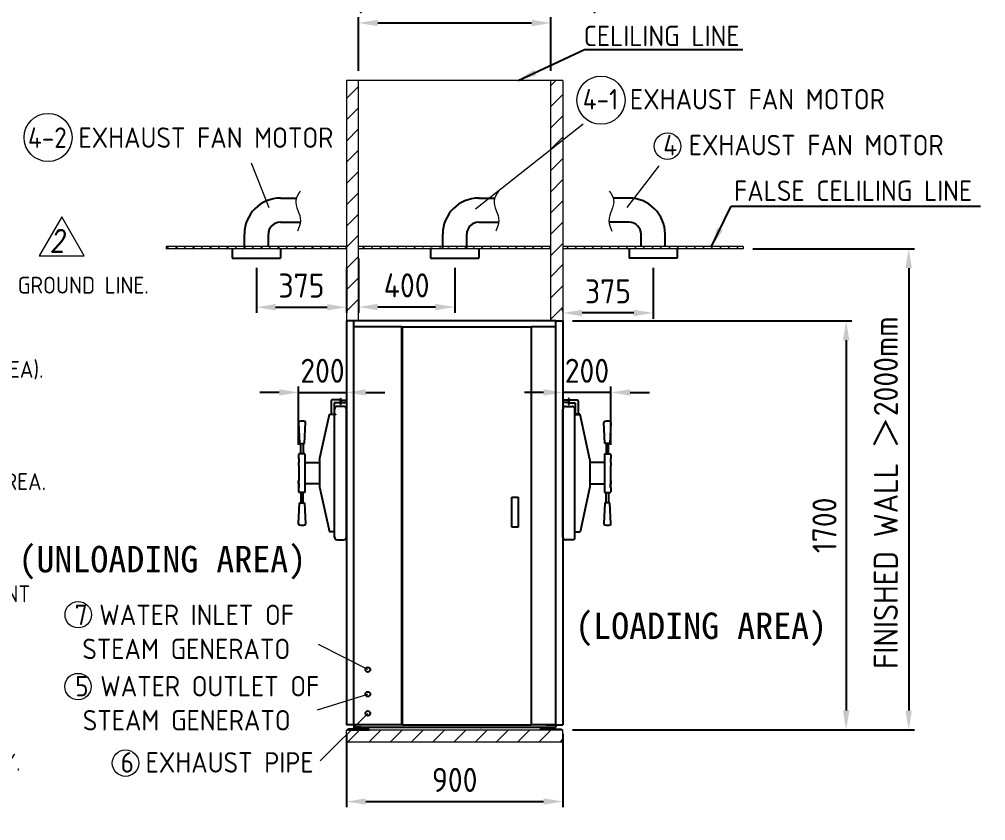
# Model space of a CAD drawing. Header units: millimetres. Extents: x -206125 to -192940, y -10422 to -1152.
# Drawn here: x -201713 to -197693, y -8143 to -4811 of the extents above; entities that cross this region are included whole.
import ezdxf

# ---------------------------------------------------------------- set-up
doc = ezdxf.new("R2010")
doc.units = ezdxf.units.MM
doc.header["$MEASUREMENT"] = 0
doc.linetypes.add('HIDDEN', pattern=[9.525, 6.35, -3.175])
doc.layers.get('0').update_dxf_attribs({"lineweight": 25})
for name, color, linetype, lineweight in [('D', 3, 'Continuous', 13), ('F', 7, 'Continuous', 15), ('H', 2, 'HIDDEN', 15), ('S', 4, 'Continuous', 15), ('T', 4, 'Continuous', 15)]:
    doc.layers.add(name, color=color, linetype=linetype, lineweight=lineweight)
doc.styles.get("Standard").update_dxf_attribs({"font": 'KAIU.TTF'})
doc.styles.add('STU25', font='isocp2.shx')
doc.styles.add('Text', font='romans.shx', dxfattribs={"width": 0.8, "oblique": 10})
doc.dimstyles.new('STU25', dxfattribs={"dimscale": 40, "dimtxt": 2.5, "dimasz": 2, "dimexe": 0.6, "dimexo": 1, "dimgap": 1, "dimtad": 1, "dimdsep": 46, "dimtxsty": 'STU25', "dimcen": 2, "dimazin": 2, "dimtfac": 1, "dimtmove": 0, "dimatfit": 3, "dimfxl": 0, "dimtolj": 1, "dimtzin": 0, "dimarcsym": 0})
doc.dimstyles.new('STU25$7', dxfattribs={"dimscale": 40, "dimtxt": 2.5, "dimasz": 2, "dimexe": 1.25, "dimexo": 0.625, "dimgap": 1, "dimtad": 0, "dimdec": 4, "dimdsep": 46, "dimtxsty": 'STU25', "dimcen": 2.5, "dimazin": 2, "dimtfac": 1, "dimtdec": 4, "dimtmove": 0, "dimatfit": 3, "dimfxl": 0, "dimtolj": 1, "dimtzin": 0, "dimarcsym": 0})
pattern_1 = [(45, (17908.896, 12567.923), (-17.6776695, 17.6776695), [])]
pattern_2 = [(45, (17908.896, 12567.92), (-44.194174, 44.194174), [])]

# ---------------------------------------------------------------- blocks, each defined once
blk = doc.blocks.new('*D6')
at = {"layer": 'D', "color": 0, "linetype": 'Continuous', "lineweight": -2}
for p, q in [((-200727, -5844), (-200727, -6031.8)), ((-200352, -5844), (-200352, -6031.8)), ((-200647, -6007.8), (-200432, -6007.8))]:
    blk.add_line(p, q, dxfattribs=at)
at = {"layer": 'D', "color": 0}
for points in [[(-200647, -5994.5), (-200647, -6021.1), (-200727, -6007.8)], [(-200432, -6021.1), (-200432, -5994.5), (-200352, -6007.8)]]:
    blk.add_solid(points, dxfattribs=at)
at = {"layer": 'Defpoints', "color": 0}
for p in [(-200727, -5804), (-200352, -5804), (-200352, -6007.8)]:
    blk.add_point(p, dxfattribs=at)
at = {"layer": 'D', "color": 0, "insert": (-200539.5, -5917.8), "char_height": 100, "attachment_point": 5, "style": 'STU25'}
blk.add_mtext('\\A1;375', dxfattribs=at)
blk = doc.blocks.new('*D7')
at = {"layer": 'D', "color": 0, "linetype": 'Continuous', "lineweight": -2}
for p, q in [((-199077, -5844), (-199077, -6055.6)), ((-199452, -6023.8), (-199452, -6007.6)), ((-199157, -6031.6), (-199372, -6031.6))]:
    blk.add_line(p, q, dxfattribs=at)
at = {"layer": 'D', "color": 0}
for points in [[(-199372, -6018.3), (-199372, -6045), (-199452, -6031.6)], [(-199157, -6045), (-199157, -6018.3), (-199077, -6031.6)]]:
    blk.add_solid(points, dxfattribs=at)
at = {"layer": 'Defpoints', "color": 0}
for p in [(-199077, -5804), (-199452, -6031.6), (-199452, -6063.8)]:
    blk.add_point(p, dxfattribs=at)
at = {"layer": 'D', "color": 0, "insert": (-199264.5, -5941.6), "char_height": 100, "attachment_point": 5, "style": 'STU25'}
blk.add_mtext('\\A1;375', dxfattribs=at)
blk = doc.blocks.new('*D10')
at = {"layer": 'D', "color": 0, "lineweight": -2}
for p, q in [((-200352, -7781.8), (-200352, -8087.5)), ((-199452, -7781.8), (-199452, -8087.5)), ((-200272, -8063.5), (-199532, -8063.5))]:
    blk.add_line(p, q, dxfattribs=at)
at = {"layer": 'D', "color": 0}
for points in [[(-200272, -8050.2), (-200272, -8076.8), (-200352, -8063.5)], [(-199532, -8076.8), (-199532, -8050.2), (-199452, -8063.5)]]:
    blk.add_solid(points, dxfattribs=at)
at = {"layer": 'Defpoints', "color": 0}
for p in [(-200352, -7741.8), (-199452, -7741.8), (-199452, -8063.5)]:
    blk.add_point(p, dxfattribs=at)
at = {"layer": 'D', "color": 0, "insert": (-199902, -7973.5), "char_height": 100, "attachment_point": 5, "style": 'STU25'}
blk.add_mtext('\\A1;900', dxfattribs=at)
blk = doc.blocks.new('*D14')
at = {"layer": 'D', "color": 0, "lineweight": -2}
for p, q in [((-200302, -5804.8), (-200302, -6031.1)), ((-199902, -5844), (-199902, -6031.1)), ((-199982, -6007.1), (-200222, -6007.1))]:
    blk.add_line(p, q, dxfattribs=at)
at = {"layer": 'D', "color": 0}
for points in [[(-200222, -5993.7), (-200222, -6020.4), (-200302, -6007.1)], [(-199982, -6020.4), (-199982, -5993.7), (-199902, -6007.1)]]:
    blk.add_solid(points, dxfattribs=at)
at = {"layer": 'Defpoints', "color": 0}
for p in [(-200302, -5764.8), (-199902, -5804), (-200302, -6007.1)]:
    blk.add_point(p, dxfattribs=at)
at = {"layer": 'D', "color": 0, "insert": (-200102, -5917.1), "char_height": 100, "attachment_point": 5, "style": 'STU25'}
blk.add_mtext('\\A1;400', dxfattribs=at)
blk = doc.blocks.new('*D16')
at = {"layer": 'D', "color": 0, "lineweight": -2}
for p, q in [((-199412, -6064.8), (-198249.9, -6064.8)), ((-198273.9, -6144.8), (-198273.9, -7684.8)), ((-199412, -7764.8), (-198249.9, -7764.8))]:
    blk.add_line(p, q, dxfattribs=at)
at = {"layer": 'D', "color": 0}
for points in [[(-198260.5, -6144.8), (-198287.2, -6144.8), (-198273.9, -6064.8)], [(-198287.2, -7684.8), (-198260.5, -7684.8), (-198273.9, -7764.8)]]:
    blk.add_solid(points, dxfattribs=at)
at = {"layer": 'Defpoints', "color": 0}
for p in [(-199452, -6064.8), (-199452, -7764.8), (-198273.9, -7764.8)]:
    blk.add_point(p, dxfattribs=at)
at = {"layer": 'D', "color": 0, "insert": (-198363.9, -6914.8), "char_height": 100, "attachment_point": 5, "rotation": 90, "style": 'STU25'}
blk.add_mtext('\\A1;1700', dxfattribs=at)
blk = doc.blocks.new('*D17')
at = {"layer": 'D', "color": 0, "lineweight": -2}
for p, q in [((-200552, -6580.5), (-200552, -6338.1)), ((-200632, -6362.1), (-200712, -6362.1)), ((-200552, -6362.1), (-200352, -6362.1)), ((-200352, -6367), (-200352, -6386.1)), ((-200272, -6362.1), (-200192, -6362.1))]:
    blk.add_line(p, q, dxfattribs=at)
at = {"layer": 'D', "color": 0}
for points in [[(-200632, -6375.5), (-200632, -6348.8), (-200552, -6362.1)], [(-200272, -6348.8), (-200272, -6375.5), (-200352, -6362.1)]]:
    blk.add_solid(points, dxfattribs=at)
at = {"layer": 'Defpoints', "color": 0}
for p in [(-200352, -6327), (-200352, -6362.1), (-200552, -6620.5)]:
    blk.add_point(p, dxfattribs=at)
at = {"layer": 'D', "color": 0, "insert": (-200452, -6272.1), "char_height": 100, "attachment_point": 5, "style": 'STU25'}
blk.add_mtext('\\A1;200', dxfattribs=at)
blk = doc.blocks.new('*D18')
at = {"layer": 'D', "color": 0, "lineweight": -2}
for p, q in [((-199252, -6580.5), (-199252, -6338.1)), ((-199532, -6362.1), (-199612, -6362.1)), ((-199252, -6362.1), (-199452, -6362.1)), ((-199452, -6367), (-199452, -6386.1)), ((-199172, -6362.1), (-199092, -6362.1))]:
    blk.add_line(p, q, dxfattribs=at)
at = {"layer": 'D', "color": 0}
for points in [[(-199532, -6375.5), (-199532, -6348.8), (-199452, -6362.1)], [(-199172, -6348.8), (-199172, -6375.5), (-199252, -6362.1)]]:
    blk.add_solid(points, dxfattribs=at)
at = {"layer": 'Defpoints', "color": 0}
for p in [(-199452, -6327), (-199452, -6362.1), (-199252, -6620.5)]:
    blk.add_point(p, dxfattribs=at)
at = {"layer": 'D', "color": 0, "insert": (-199352, -6272.1), "char_height": 100, "attachment_point": 5, "style": 'STU25'}
blk.add_mtext('\\A1;200', dxfattribs=at)
blk = doc.blocks.new('*D19')
at = {"layer": 'D', "color": 0, "lineweight": -2}
for p, q in [((-198662, -5764.8), (-197989.6, -5764.8)), ((-198013.6, -5844.8), (-198013.6, -7685.1)), ((-199412, -7765.1), (-197989.6, -7765.1))]:
    blk.add_line(p, q, dxfattribs=at)
at = {"layer": 'D', "color": 0}
for points in [[(-198000.3, -5844.8), (-198027, -5844.8), (-198013.6, -5764.8)], [(-198027, -7685.1), (-198000.3, -7685.1), (-198013.6, -7765.1)]]:
    blk.add_solid(points, dxfattribs=at)
at = {"layer": 'Defpoints', "color": 0}
for p in [(-198702, -5764.8), (-199452, -7765.1), (-198013.6, -7765.1)]:
    blk.add_point(p, dxfattribs=at)
at = {"layer": 'D', "color": 0, "insert": (-198158.7, -7512.3), "char_height": 100, "attachment_point": 1, "rotation": 90, "style": 'STU25'}
blk.add_mtext('\\A1;{\\Fisocp2.shx;FINISHED WALL \\f新細明體|b0|i0|c136|p16;＞\\Fisocp2.shx;2000mm}', dxfattribs=at)
blk = doc.blocks.new('*D22')
at = {"layer": 'D', "color": 0, "lineweight": -2}
for p, q in [((-200302, -5024.8), (-200302, -4801.8)), ((-199502, -5024.8), (-199502, -4801.8)), ((-200222, -4825.8), (-199582, -4825.8))]:
    blk.add_line(p, q, dxfattribs=at)
at = {"layer": 'D', "color": 0}
for points in [[(-200222, -4812.5), (-200222, -4839.2), (-200302, -4825.8)], [(-199582, -4839.2), (-199582, -4812.5), (-199502, -4825.8)]]:
    blk.add_solid(points, dxfattribs=at)
at = {"layer": 'Defpoints', "color": 0}
for p in [(-199502, -4825.8), (-200302, -5064.8), (-199502, -5064.8)]:
    blk.add_point(p, dxfattribs=at)
at = {"layer": 'D', "color": 0, "insert": (-199902, -4730.8), "char_height": 100, "attachment_point": 5, "style": 'STU25'}
blk.add_mtext('\\A1;{\\Fisocp2.shx;800(STERILIZE SPACE)}', dxfattribs=at)

msp = doc.modelspace()

# ---------------------------------------------------------------- hatches: boundary and pattern name
at = {"linetype": 'Continuous'}
for points in [[(-200617.438, -7761.847), (-200614.542, -7758.951), (-200614.542, -7761.847)], [(-200593.757, -7761.847), (-200590.861, -7761.847), (-200593.757, -7758.951)], [(-199814.542, -7761.847), (-199817.438, -7761.847), (-199814.542, -7758.951)], [(-199790.861, -7761.847), (-199793.757, -7758.951), (-199793.757, -7761.847)]]:
    msp.add_hatch(color=256, dxfattribs=at).paths.add_polyline_path(points)
at = {"layer": 'H', "ltscale": 5}
h = msp.add_hatch(dxfattribs=at)
h.set_pattern_fill('ANSI31', color=256, scale=500, style=0)
h.set_pattern_definition(pattern_2)
h.paths.add_polyline_path([(-200302.014, -5064.847), (-200352.014, -5064.847), (-200352.014, -6063.847), (-200302.014, -6063.847)])
h = msp.add_hatch(dxfattribs=at)
h.set_pattern_fill('ANSI31', color=256, scale=500, style=0)
h.set_pattern_definition(pattern_2)
h.paths.add_polyline_path([(-199452.014, -5064.847), (-199502.014, -5064.847), (-199502.014, -6063.847), (-199452.014, -6063.847)])
at = {"layer": 'H'}
h = msp.add_hatch(dxfattribs=at)
h.set_pattern_fill('ANSI31', color=256, scale=200, style=0)
h.set_pattern_definition(pattern_1)
h.paths.add_polyline_path([(-200352.014, -5754.847), (-201102.014, -5754.847), (-201102.014, -5764.847), (-200352.014, -5764.847)])
h = msp.add_hatch(dxfattribs=at)
h.set_pattern_fill('ANSI31', color=256, scale=200, style=0)
h.set_pattern_definition(pattern_1)
edge = h.paths.add_edge_path()
edge.add_line((-199502.014, -5764.847), (-199502.014, -5754.847))
edge.add_line((-200302.014, -5761.577), (-200302.014, -5754.847))
edge.add_line((-199502.014, -5754.847), (-200302.014, -5754.847))
edge.add_line((-199502.014, -5764.847), (-200302.014, -5764.847))
h = msp.add_hatch(dxfattribs=at)
h.set_pattern_fill('ANSI31', color=256, scale=200, style=0)
h.set_pattern_definition(pattern_1)
h.paths.add_polyline_path([(-199452.014, -5754.847), (-198702.014, -5754.847), (-198702.014, -5764.847), (-199452.014, -5764.847)])
at = {"layer": 'H', "ltscale": 5}
h = msp.add_hatch(dxfattribs=at)
h.set_pattern_fill('ANSI31', color=256, scale=500, style=0)
h.set_pattern_definition([(45, (14609.244, 46.97), (-44.194174, 44.194174), [])])
h.paths.add_polyline_path([(-200352.014, -7814.847), (-200352.014, -7764.847), (-199452.014, -7764.847), (-199452.014, -7814.847)])

# ---------------------------------------------------------------- linework, layer by layer
at = {"linetype": 'Continuous'}
for p, q in [((-200627.014, -5554.099), (-200561.094, -5554.099)), ((-199802.014, -5554.099), (-199736.094, -5554.099)), ((-199177.014, -5554.099), (-199242.934, -5554.099)), ((-200627.014, -5654.099), (-200543.719, -5654.099)), ((-199802.014, -5654.099), (-199718.719, -5654.099)), ((-199177.014, -5654.099), (-199260.308, -5654.099)), ((-200777.014, -5754.847), (-200777.014, -5704.099)), ((-200677.014, -5754.847), (-200677.014, -5704.099)), ((-199952.014, -5764.847), (-199952.014, -5704.099)), ((-199852.014, -5764.847), (-199852.014, -5704.099)), ((-199127.014, -5754.847), (-199127.014, -5704.099)), ((-199027.014, -5754.847), (-199027.014, -5704.099)), ((-200827.014, -5764.847), (-200827.014, -5803.991)), ((-200627.014, -5764.847), (-200627.014, -5803.991)), ((-200002.014, -5764.847), (-200002.014, -5803.991)), ((-199802.014, -5764.847), (-199802.014, -5803.991)), ((-199177.014, -5764.847), (-199177.014, -5803.991)), ((-198977.014, -5764.847), (-198977.014, -5803.991)), ((-200827.014, -5803.991), (-200627.014, -5803.991)), ((-200002.014, -5803.991), (-199802.014, -5803.991)), ((-198977.014, -5803.991), (-199177.014, -5803.991)), ((-200552.098, -6487.61), (-200547.598, -6574.61)), ((-200526.598, -6574.61), (-200522.098, -6487.61)), ((-199277.43, -6574.61), (-199281.93, -6487.61)), ((-199251.93, -6487.61), (-199256.43, -6574.61)), ((-200547.598, -6574.61), (-200526.598, -6574.61)), ((-200541.848, -6617.847), (-200541.848, -6574.61)), ((-200532.348, -6574.61), (-200532.348, -6617.847)), ((-199256.43, -6574.61), (-199277.43, -6574.61)), ((-199271.68, -6574.61), (-199271.68, -6617.847)), ((-199262.18, -6617.847), (-199262.18, -6574.61)), ((-200525.348, -6652.847), (-200464.014, -6652.847)), ((-199278.68, -6652.847), (-199340.014, -6652.847)), ((-200464.014, -6742.847), (-200525.348, -6742.847)), ((-199340.014, -6742.847), (-199278.68, -6742.847)), ((-200541.848, -6777.847), (-200541.848, -6821.085)), ((-200532.348, -6821.085), (-200532.348, -6777.847)), ((-199271.68, -6821.085), (-199271.68, -6777.847)), ((-199262.18, -6777.847), (-199262.18, -6821.085)), ((-200552.098, -6908.085), (-200547.598, -6821.085)), ((-200547.598, -6821.085), (-200526.598, -6821.085)), ((-200526.598, -6821.085), (-200522.098, -6908.085)), ((-199277.43, -6821.085), (-199281.93, -6908.085)), ((-199256.43, -6821.085), (-199277.43, -6821.085)), ((-199251.93, -6908.085), (-199256.43, -6821.085)), ((-200322.014, -7743.847), (-200322.014, -7753.847)), ((-200322.014, -7753.847), (-200282.014, -7753.847)), ((-200291.621, -7753.847), (-200312.406, -7753.847)), ((-200312.406, -7753.847), (-200312.406, -7761.847)), ((-200307.21, -7753.847), (-200307.21, -7761.847)), ((-200296.817, -7753.847), (-200296.817, -7761.847)), ((-200291.621, -7761.847), (-200291.621, -7753.847)), ((-200282.014, -7753.847), (-199522.014, -7753.847)), ((-199522.014, -7753.847), (-199482.014, -7753.847)), ((-199512.406, -7753.847), (-199491.621, -7753.847)), ((-199512.406, -7761.847), (-199512.406, -7753.847)), ((-199507.21, -7753.847), (-199507.21, -7761.847)), ((-199496.817, -7753.847), (-199496.817, -7761.847)), ((-199491.621, -7753.847), (-199491.621, -7761.847)), ((-199482.014, -7743.847), (-199482.014, -7753.847)), ((-200346.514, -7761.847), (-200346.514, -7764.847)), ((-200257.514, -7761.847), (-200346.514, -7761.847)), ((-200346.514, -7764.847), (-200257.514, -7764.847)), ((-200288.725, -7761.847), (-200291.621, -7758.951)), ((-200257.514, -7764.847), (-200257.514, -7761.847)), ((-199546.514, -7764.847), (-199546.514, -7761.847)), ((-199546.514, -7761.847), (-199457.514, -7761.847)), ((-199457.514, -7764.847), (-199546.514, -7764.847)), ((-199515.302, -7761.847), (-199512.406, -7758.951)), ((-199457.514, -7761.847), (-199457.514, -7764.847))]:
    msp.add_line(p, q, dxfattribs=at)
for p, q in [((-200352.014, -6063.847), (-200352.014, -7743.847)), ((-200322.014, -6063.847), (-200352.014, -6063.847)), ((-200322.014, -6088.847), (-200322.014, -6063.847)), ((-199482.014, -6063.847), (-200322.014, -6063.847)), ((-199482.014, -6088.847), (-199482.014, -6063.847)), ((-199482.014, -6063.847), (-199452.014, -6063.847)), ((-199452.014, -6063.847), (-199452.014, -7743.847)), ((-200322.014, -7743.847), (-200322.014, -6088.847)), ((-200122.014, -6088.847), (-200322.014, -6088.847)), ((-200122.014, -7743.847), (-200122.014, -6088.847)), ((-200120.514, -6088.847), (-200120.514, -7743.847)), ((-200120.514, -6088.847), (-199583.514, -6088.847)), ((-199583.514, -6088.847), (-199583.514, -7743.847)), ((-199582.014, -7743.847), (-199582.014, -6088.847)), ((-199482.014, -6088.847), (-199582.014, -6088.847)), ((-199482.014, -7743.847), (-199482.014, -6088.847)), ((-200377.514, -6411.897), (-200377.514, -6386.897)), ((-200377.514, -6386.897), (-200375.514, -6386.897)), ((-200375.514, -6386.897), (-200375.514, -6411.897)), ((-199426.514, -6386.897), (-199428.514, -6386.897)), ((-199428.514, -6386.897), (-199428.514, -6411.897)), ((-199426.514, -6411.897), (-199426.514, -6386.897)), ((-200415.514, -6396.397), (-200415.514, -6452.397)), ((-200377.514, -6393.397), (-200412.514, -6393.397)), ((-200403.514, -6405.397), (-200403.514, -6452.397)), ((-200377.514, -6405.397), (-200403.514, -6405.397)), ((-200364.014, -6420.347), (-200390.014, -6420.347)), ((-200375.514, -6411.897), (-200377.514, -6411.897)), ((-200375.514, -6394.397), (-200352.014, -6394.397)), ((-200375.514, -6404.397), (-200352.014, -6404.397)), ((-199428.514, -6394.397), (-199452.014, -6394.397)), ((-199428.514, -6404.397), (-199452.014, -6404.397)), ((-199440.014, -6420.347), (-199414.014, -6420.347)), ((-199428.514, -6411.897), (-199426.514, -6411.897)), ((-199426.514, -6393.397), (-199391.514, -6393.397)), ((-199426.514, -6405.397), (-199400.514, -6405.397)), ((-199400.514, -6405.397), (-199400.514, -6452.397)), ((-199388.514, -6396.397), (-199388.514, -6452.397)), ((-200464.014, -6640.347), (-200423.184, -6454.397)), ((-200423.184, -6454.397), (-200422.014, -6454.397)), ((-200422.014, -6454.662), (-200423.184, -6454.397)), ((-200422.014, -6454.662), (-200423.184, -6454.397)), ((-200422.014, -6452.397), (-200397.014, -6452.397)), ((-200422.014, -6454.397), (-200422.014, -6452.397)), ((-200402.014, -6454.397), (-200422.014, -6454.397)), ((-200422.014, -6454.397), (-200422.014, -6454.662)), ((-200397.014, -6454.397), (-200422.014, -6454.397)), ((-200402.014, -6963.347), (-200402.014, -6432.347)), ((-200397.014, -6452.397), (-200397.014, -6454.397)), ((-200352.014, -6963.347), (-200352.014, -6432.347)), ((-199452.014, -6963.347), (-199452.014, -6432.347)), ((-199402.014, -6963.347), (-199402.014, -6432.347)), ((-199382.014, -6452.397), (-199402.014, -6452.397)), ((-199402.014, -6454.397), (-199382.014, -6454.397)), ((-199402.014, -6454.397), (-199380.843, -6454.397)), ((-199382.014, -6454.397), (-199382.014, -6452.397)), ((-199340.014, -6640.347), (-199380.843, -6454.397)), ((-200551.348, -6620.347), (-200551.348, -6636.847)), ((-200525.348, -6617.847), (-200548.848, -6617.847)), ((-200525.348, -6617.847), (-200525.348, -6777.847)), ((-199278.68, -6617.847), (-199255.18, -6617.847)), ((-199278.68, -6617.847), (-199278.68, -6777.847)), ((-199252.68, -6620.347), (-199252.68, -6636.847)), ((-200551.348, -6655.347), (-200551.348, -6665.347)), ((-200550.348, -6637.847), (-200550.348, -6654.347)), ((-200550.348, -6666.347), (-200550.348, -6729.347)), ((-200464.014, -6640.347), (-200464.014, -6755.347)), ((-199340.014, -6640.347), (-199340.014, -6755.347)), ((-199253.68, -6637.847), (-199253.68, -6654.347)), ((-199253.68, -6666.347), (-199253.68, -6729.347)), ((-199252.68, -6655.347), (-199252.68, -6665.347)), ((-200551.348, -6730.347), (-200551.348, -6740.347)), ((-200551.348, -6740.347), (-200551.348, -6730.347)), ((-200550.348, -6757.847), (-200550.348, -6741.347)), ((-200550.348, -6741.347), (-200550.348, -6757.847)), ((-199253.68, -6741.347), (-199253.68, -6757.847)), ((-199253.68, -6757.847), (-199253.68, -6741.347)), ((-199252.68, -6740.347), (-199252.68, -6730.347)), ((-199252.68, -6730.347), (-199252.68, -6740.347)), ((-200551.348, -6758.847), (-200551.348, -6775.347)), ((-200525.348, -6777.847), (-200548.848, -6777.847)), ((-200464.014, -6755.347), (-200423.184, -6941.297)), ((-199340.014, -6755.347), (-199380.843, -6941.297)), ((-199278.68, -6777.847), (-199255.18, -6777.847)), ((-199252.68, -6758.847), (-199252.68, -6775.347)), ((-199664.487, -6922.535), (-199664.487, -6797.535)), ((-199664.487, -6797.535), (-199637.487, -6797.535)), ((-199637.487, -6797.535), (-199637.487, -6922.535)), ((-200402.014, -6941.297), (-200423.184, -6941.297)), ((-199637.487, -6922.535), (-199664.487, -6922.535)), ((-199402.014, -6941.297), (-199380.843, -6941.297)), ((-200390.014, -6975.347), (-200364.014, -6975.347)), ((-199414.014, -6975.347), (-199440.014, -6975.347)), ((-200322.014, -7743.847), (-200352.014, -7743.847)), ((-200122.014, -7743.847), (-200322.014, -7743.847)), ((-200120.514, -7743.847), (-199583.514, -7743.847)), ((-199482.014, -7743.847), (-199582.014, -7743.847)), ((-199522.014, -7743.847), (-199482.014, -7743.847)), ((-199482.014, -7743.847), (-199452.014, -7743.847))]:
    msp.add_line(p, q)
for centre in [(-200263.277, -7514.847), (-200263.277, -7616.847), (-200263.277, -7696.847)]:
    msp.add_circle(centre, 10)
for centre, radius, start, end in [((-200627.014, -5704.099), 150, 90, 180), ((-199802.014, -5704.099), 150, 90, 180), ((-199177.014, -5704.099), 150, 0, 90), ((-200627.014, -5704.099), 50, 90, 180), ((-199802.014, -5704.099), 50, 90, 180), ((-199177.014, -5704.099), 50, 0, 90), ((-200547.091, -6487.61), 5.007, 101.352885, 185.921872), ((-200537.098, -6537.382), 55.773, 78.647115, 101.352885), ((-200527.104, -6487.61), 5.007, 0, 78.647115), ((-199276.923, -6487.61), 5.007, 101.352885, 180), ((-199266.93, -6537.382), 55.773, 78.647115, 101.352885), ((-199256.936, -6487.61), 5.007, 354.078128, 78.647115), ((-200547.091, -6908.085), 5.007, 174.078128, 258.647115), ((-200537.098, -6858.312), 55.773, 258.647115, 281.352885), ((-200527.104, -6908.085), 5.007, 281.352885, 360), ((-199276.923, -6908.085), 5.007, 180, 258.647115), ((-199266.93, -6858.312), 55.773, 258.647115, 281.352885), ((-199256.936, -6908.085), 5.007, 281.352885, 5.921872)]:
    msp.add_arc(centre, radius, start, end, dxfattribs=at)
for centre, radius, start, end in [((-200412.514, -6396.397), 3, 90, 180), ((-200390.014, -6432.347), 12, 90, 180), ((-200364.014, -6432.347), 12, 0, 90), ((-199440.014, -6432.347), 12, 90, 180), ((-199414.014, -6432.347), 12, 0, 90), ((-199391.514, -6396.397), 3, 0, 90), ((-200548.848, -6620.347), 2.5, 90, 180), ((-199255.18, -6620.347), 2.5, 0, 90), ((-200550.348, -6636.847), 1, 180, 270), ((-200550.348, -6655.347), 1, 90, 180), ((-200550.348, -6665.347), 1, 180, 270), ((-199253.68, -6636.847), 1, 270, 0), ((-199253.68, -6655.347), 1, 0, 90), ((-199253.68, -6665.347), 1, 270, 0), ((-200550.348, -6730.347), 1, 90, 180), ((-200550.348, -6740.347), 1, 180, 270), ((-199253.68, -6730.347), 1, 0, 90), ((-199253.68, -6740.347), 1, 270, 0), ((-200550.348, -6758.847), 1, 90, 180), ((-200548.848, -6775.347), 2.5, 180, 270), ((-199255.18, -6775.347), 2.5, 270, 0), ((-199253.68, -6758.847), 1, 0, 90), ((-200390.014, -6963.347), 12, 180, 270), ((-200364.014, -6963.347), 12, 270, 0), ((-199440.014, -6963.347), 12, 180, 270), ((-199414.014, -6963.347), 12, 270, 0)]:
    msp.add_arc(centre, radius, start, end)
at = {"layer": 'D', "linetype": 'Continuous'}
for p, q in [((-199815.26, -5598.257), (-199368.056, -5245.624)), ((-199184.222, -5593.223), (-199052.067, -5419.828))]:
    msp.add_line(p, q, dxfattribs=at)
at = {"layer": 'D'}
for p, q in [((-200674.302, -5594.682), (-200747.031, -5408.885)), ((-200263.277, -7514.847), (-200468.02, -7410.496)), ((-200473.191, -7682.71), (-200263.277, -7616.847)), ((-200263.277, -7696.847), (-200461.734, -7894.35))]:
    msp.add_line(p, q, dxfattribs=at)
for centre, radius in [((-199293.631, -5146.791), 100), ((-201593.411, -5301.813), 100), ((-199016.961, -5337.989), 55), ((-201467.906, -7286.452), 55), ((-201468.825, -7585.29), 55), ((-201271.229, -7903.665), 55)]:
    msp.add_circle(centre, radius, dxfattribs=at)
for points in [[(-200544.779, -5524.522), (-200563.041, -5562.427), (-200543.374, -5648.764), (-200556.017, -5690.881)], [(-199719.779, -5524.522), (-199738.041, -5562.427), (-199718.374, -5648.764), (-199731.017, -5690.881)], [(-199259.248, -5524.522), (-199240.986, -5562.427), (-199260.653, -5648.764), (-199248.01, -5690.881)]]:
    msp.add_spline(points, degree=3, dxfattribs=at)
at = {"layer": 'F', "color": 7}
msp.add_lwpolyline([(-201536.816, -5631.606), (-201630.307, -5793.537), (-201443.326, -5793.537)], close=True, dxfattribs=at)
at = {"layer": 'S', "linetype": 'Continuous'}
for p, q in [((-199452.014, -5064.847), (-200352.014, -5064.847)), ((-200352.014, -5064.847), (-200352.014, -6063.847)), ((-200302.014, -6063.847), (-200302.014, -5064.847)), ((-199502.014, -6063.847), (-199502.014, -5064.847)), ((-199452.014, -5064.847), (-199452.014, -6063.847)), ((-200352.014, -5754.847), (-201102.014, -5754.847)), ((-200352.014, -5764.847), (-201102.014, -5764.847)), ((-199502.014, -5754.847), (-200302.014, -5754.847)), ((-199502.014, -5764.847), (-200302.014, -5764.847)), ((-198702.014, -5754.847), (-199452.014, -5754.847)), ((-198702.014, -5764.847), (-199452.014, -5764.847)), ((-200352.014, -7764.847), (-199452.014, -7764.847)), ((-200352.014, -7814.847), (-199452.014, -7814.847))]:
    msp.add_line(p, q, dxfattribs=at)
at = {"layer": 'S'}
for p, q in [((-201102.014, -5754.847), (-201102.014, -5764.847)), ((-198702.014, -5754.847), (-198702.014, -5764.847)), ((-200352.014, -7814.847), (-200352.014, -7764.847)), ((-199452.014, -7814.847), (-199452.014, -7764.847))]:
    msp.add_line(p, q, dxfattribs=at)

# ---------------------------------------------------------------- texts
at = {"layer": 'D', "color": 11, "attachment_point": 1, "style": 'STU25'}
for s, insert, char_height in [('{\\A1;}\\P{\\A1;     }\\P{\\A1;THIS DRAWING GIVES THE BASIC INSTRUCTIONS FOR PROVIDING THE SUPPLY SERVICES }\\P{\\A1;AND}{\\A1;\\F????; }{\\A1;\\Fisocp2.shx;ENVIRONMENT THAT GUARANTEES THE PROPER FUNCTIONNING OF THE PRODUCTS FROM }\\P{\\A1;\\Fisocp2.shx;THIS COMPANY. THE PURCHASER, AND THE PURCHARSER\'S INSTALLERS SHALL PROVIDE THE }\\P{\\A1;\\Fisocp2.shx;SUPPLY LlNES NECESSARY FOR EACH PRODUCT IN ACCORDANCE WITH ESTABLlSHED }\\P{\\A1;\\Fisocp2.shx;APPLlCABLE NORMS AND REGULATIONS. THE COMPANY DECLlNES ALL RESPONSABILlTY FOR }\\P{\\A1;\\Fisocp2.shx;FAILURE TO COMPLY WITH SUCH LAWS AND REGULATIONS}{\\A1;\\F????;.}\\P{\\A1;\\F????;}\\P{\\A1;\\F????;}\\P{\\A1;\\Fisocp2.shx;THIS COMPANY RESERVES THE RIGHT TO MODIFY THIS DRAWING ACCORDING TO THE }\\P{\\A1;\\Fisocp2.shx;TECHNICAL DEVELOPMENT OF THE EQUIPMENT.}\\P{\\A1;\\Fisocp2.shx;}\\P{\\A1;\\Fisocp2.shx;A. AIR INTAKE FREE OF IMPURITIES ∅ }{\\A1;\\fISOCP2|b0|i1|c0|p2;1}{\\A1;\\Fisocp2.shx;/4"}{\\A1;\\fISOCP2|b0|i1|c0|p2;, }{\\A1;\\Fisocp2.shx;FILTERED AND REGULATED AT A PRESSURE OF }\\P{\\A1;\\Fisocp2.shx;6-7 bar, FLOW OF 0.0083 Nm{\\A1;\\Fisocp2.shx;\\S3^ ;}/min, APROX. CYCLE CONSUMPTION 0.005 Nm{\\A1;\\Fisocp2.shx;\\S3^ ;}/min, PLACED THE }\\P{\\A1;\\Fisocp2.shx;WALL WITH BUILT-IN AND ACCESSIBLE KEY.}\\P{\\A1;\\Fisocp2.shx;NOTE:}\\P{\\A1;\\F????; }{\\A1;\\Fisocp2.shx;THIS INTAKE WILL BE PROVIDED ONLY IF THE CUSTOMER HAS AIR NETWORK}{\\A1;\\fArial|b0|i0|c0|p34;.}\\P{\\A1;\\Fisocp2.shx;1.COLD TREATEDWATER INTAKE OF ∅1/2"G, SUPPLIED AT TEMPERATURE OF 25°C, CONSUMPTION }\\P{\\A1;\\F????; }{\\A1;\\Fisocp2.shx;PER 13L/CYC, PRESSURE OF WATER 0.5}{\\A1;\\f細明體|b0|i0|c136|p49;~}{\\A1;\\Fisocp2.shx;10 bar}{\\A1;\\f標楷體|b0|i0|c136|p65;、}{\\A1;\\Fisocp2.shx;HARDNESS OF WATER}{\\A1;\\f標楷體|b0|i0|c136|p65;≦}{\\A1;\\Fisocp2.shx;0.2°fH(0.02mmol/L)}{\\A1;\\f標楷體|b0|i0|c136|p65;，}\\P{\\A1;\\Fisocp2.shx; pH 5}{\\A1;\\f細明體|b0|i0|c136|p49;~}{\\A1;\\Fisocp2.shx;7AND WITH CONDUCTIVITY }{\\A1;\\f標楷體|b0|i0|c136|p65;≦}{\\A1;\\Fisocp2.shx;15}{\\A1;\\f新細明體|b0|i0|c136|p16;μ}{\\A1;\\Fisocp2.shx;S/cm , PLACED THE WALL WITH BUILT-IN AND ACCESSIBLE KEY.}\\P{\\A1;\\Fisocp2.shx;NOTE:}\\P{\\A1;\\Fisocp2.shx; EACH TIME THE STEAM GENERATOR IS EMPTIED FOR CLEANING OR MAINTENANCE, A FURTHER 15 }\\P{\\A1;\\F???; }{\\A1;\\Fisocp2.shx;LITER OF WATER ARE NEEDED TO FILL IT UP AGAIN.}\\P{\\A1;\\Fisocp2.shx;2. DRAINAGE PIPE ∅}{\\A1;\\f標楷體|b0|i0|c136|p65;≧}{\\A1;\\Fisocp2.shx;1" METALLIC PIPE, CORROSION RESISTANCE 2"G. AND A TEMPERATURE OF }\\P{\\A1;\\F???; }{\\A1;\\Fisocp2.shx;100°C ABOVE.}\\P{\\A1;\\Fisocp2.shx;3.ELECTRIC INTAKE,7kW,WIRE 4 m}{\\A1;\\F???; }{\\A1;\\Fisocp2.shx;LONG. (GENERAL POWER SUPPLY TO THE STERILIZER).}\\P{\\A1;\\Fisocp2.shx;}\\P{\\A1;\\Fisocp2.shx;}\\P{\\A1;\\Fisocp2.shx;}\\P{\\A1;\\Fisocp2.shx;}\\P{\\A1;\\Fisocp2.shx;NOTE:POWER INPUT MUST BE INSTALLED ACCORDING TO LOCAL APPLICABLE NORMS.}\\P{\\A1;NOTE: ONCE THERE EXISTS REVERSING OF FAN BLADES THAT WILL CAUSED NO VACUUM VALUE, }\\P{\\A1;TURN OFF THE MAIN POWER AND THEN SWITCH ANY TWO LINES OF THE THREE-PHASES EXCEPT GROUND LINE. }\\P{\\A1;YOU MAY HAVE TO REPEAT THIS SWITCHING STEPS FOR TWO TIMES TO MATCH }\\P{\\A1;WITH THE CORRECT ROTATING DIRECTION AS SHOWN ON THE PUMP. }\\P{\\A1;\\Fisocp2.shx;4. CEILING MOUNTED AIR EXTRACTION WITH GRILLE DRAW 200 Kcal/h (LOADING / UNLOADING AREA).}\\P{\\A1;\\Fisocp2.shx;4-1 CEILING MOUNTED AIR EXTRACTION WITH GRILLE DRAW 400 Kcal/h (STERILIZE AREA).}\\P{\\A1;\\Fisocp2.shx;4-2. CEILING MOUNTED AIR EXTRACTION WITH GRILLE DRAW 200 Kcal/h (UNLOADING AREA).}\\P{\\A1;\\Fisocp2.shx;}\\P{\\A1;\\Fisocp2.shx;NOTE:(UNLOADING AREA)VENTILATE SHALL INDIVIDUAL INSTALL,CANNOT CONNECT WITH OTHER AREA.}\\P{\\A1;\\Fisocp2.shx;}\\P{\\A1;\\Fisocp2.shx;5. A CHECK VALVE SHALL BE FITTED AS INDICATED IN THE DRAWING (6)AND(5) .}\\P{\\A1;\\Fisocp2.shx;}\\P{\\A1;\\Fisocp2.shx;B. THE EQUIPMENT SHALL BE ADJUST TO A ANGLE OF 1°}{\\A1;\\f細明體|b0|i0|c136|p49;~}{\\A1;\\Fisocp2.shx;2° WITH REAR SITE HIGHER THAN FRONT }\\P{\\A1;\\F???; }{\\A1;\\Fisocp2.shx;SITE FOR THE PROPER OPERATION OF DRY AND DRAINAGE}{\\A1;\\fArial|b0|i0|c0|p34;.}\\P{\\A1;\\Fisocp2.shx;IMPORTANT}{\\A1;\\f標楷體|b0|i0|c136|p65;：}{\\A1;\\Fisocp2.shx;ENVIRONMENT CONDITIONS IN THE STERILE AREA:}\\P{\\A1;\\Fisocp2.shx;-}{\\A1;\\F???; }{\\A1;\\Fisocp2.shx;THE STERILE AREA TEMPERATURE MUST BE }{\\A1;\\f標楷體|b0|i0|c136|p65;≦}{\\A1;\\Fisocp2.shx; 40°C }{\\A1;\\f標楷體|b0|i0|c136|p65;；}{\\A1;\\Fisocp2.shx;HUMIDITY }{\\A1;\\f標楷體|b0|i0|c136|p65;≦}{\\A1;\\Fisocp2.shx; 85%RH}\\P{\\A1;\\Fisocp2.shx;-}{\\A1;\\F???; }{\\A1;\\Fisocp2.shx;TO KEEP THESE CONDITIONS IN THE STERILE AREA AND DEPENDING ON THE Kcal. LOST BY THE }\\P{\\A1;\\F???;  }{\\A1;\\Fisocp2.shx;EQUIPMENT INDICATED IN THE ITEMS 4}{\\A1;\\f標楷體|b0|i0|c136|p65;~}{\\A1;\\Fisocp2.shx;4-2, WE SUGGEST THAT THE EXTRACTOR AND THE }\\P{\\A1;\\F???;  }{\\A1;\\Fisocp2.shx;DIAMETER OF THE EXTRACTION TUBE ARE CALCULATED AND MADE BY A SPECIALIZED COMPANY.}\\P{\\A1;\\Fisocp2.shx;ATTENTION:}\\P{\\A1;\\f標楷體|b0|i0|c136|p65;- }{\\A1;\\Fisocp2.shx;THE ELECTRIC WIRES TO THE STERILIZER SHOULD BE DRIVEN BY AN HERMETIC CONDUIT.  }\\P{\\A1;\\f標楷體|b0|i0|c136|p65;- }{\\A1;\\Fisocp2.shx;THE INDICATED AIR EXTRACTION IS ONLY TO DISSIPATE THE HEAT OF THE MACHINE AND MUST }\\P{\\A1;\\F???;  }{\\A1;\\Fisocp2.shx;BE INDEPENDENT OF THE CLIMATE CONTROL SYSTEM OF THE ZONE.}\\P{\\A1;\\f標楷體|b0|i0|c136|p65;- }{\\A1;\\Fisocp2.shx;CHAMBER DIMENSIONS: ∅450x900 mm}\\P{\\A1;\\Fisocp2.shx;- DEVICE OUTSIDE DIMENSIONS: W800mmxH1700mmxD900mm}\\P{\\A1;\\Fisocp2.shx;- ALL THE OUTLETS POWER INPUT MUST BE INSTALLED ACCORDING TO LOCAL APPLICABLE NORMS.}\\P{\\A1;\\Fisocp2.shx;- IF THERE IS NO FALSE CEILING, THE AIR EXTRACTION, MUST BE INSTALLED IN THE WALL, AND }\\P{\\A1;\\F???;  }{\\A1;\\Fisocp2.shx;HAVE THE SAME CAPACITY AS THOSE OF THE FALSE CEILING, SO THE AIR CAN BE CARRIED }\\P{\\A1;\\F???;  }{\\A1;\\Fisocp2.shx;OUTSIDE OF THE BUILDING.  IT ALSO NEEDS TO BE EQUIPPED WITH A GRILLE.}\\P{\\A1;\\f標楷體|b0|i0|c136|p65;- }{\\A1;\\Fisocp2.shx;THE INSTALLATION UP TO THE MACHINE AS WELL AS THE SUPPLY OF ACCESSIBLE KEY LL}\\P{\\A1;\\F???;  }{\\A1;\\Fisocp2.shx;ACCORDING TO THE SPECIFICATIONS INDICATED IN THE DRAWING, ARE CHARGEABLE TO THE }\\P{\\A1;\\F???;  }{\\A1;\\Fisocp2.shx;PURCHASERS.}{\\A1;\\fArial|b0|i0|c0|p34; }\\P{\\A1;\\f標楷體|b0|i0|c136|p65;- }{\\A1;\\Fisocp2.shx;IF THERE IS ANY KIND OF PROBLEM DURING INSTALLATION FOR THE VARIOUS INTAKES NOT }\\P{\\A1;\\F???;  }{\\A1;\\Fisocp2.shx;INDICATED IN THE DRAWING, PLEASE CONTACT OUR TECHNICAL SERVICE DEPT. FOR FURTHER }\\P{\\A1;\\F???;  }{\\A1;\\Fisocp2.shx;ASSISTANCE.}\\P{\\A1;\\f標楷體|b0|i0|c136|p65;- }{\\A1;\\Fisocp2.shx;THE MEASUREMENTS OF THIS DRAWING ARE CONSIDERING FINISHED WALLS.}\\P{\\A1;\\f標楷體|b0|i0|c136|p65;- }{\\A1;\\Fisocp2.shx;THE SPACES OF MAINTENANCE MUST BE SUFFICIENTLY ILLUMINATED.}', (-205638.519, -1981.341), 70), ('{\\C3;4-1 EXHAUST FAN MOTOR}', (-199369.237, -5100.466), 85), ('{\\C3;4-2 EXHAUST FAN MOTOR}', (-201677.048, -5260.09), 85), ('{\\C3;4 EXHAUST FAN MOTOR}', (-199034.532, -5291.147), 85), ('{\\C3;7 WATER INLET OF \\P\\f????|b0|i0|c0|p54; \\Fisocp2.shx;STEAM GENERATO}', (-201482.43, -7244.622), 85), ('{\\C3;5 WATER OUTLET OF \\P\\f????|b0|i0|c0|p54; \\Fisocp2.shx;STEAM GENERATO}', (-201480.464, -7541.221), 85), ('{\\C3;6 EXHAUST PIPE}', (-201291.594, -7858.174), 85)]:
    msp.add_mtext(s, dxfattribs=dict(at, insert=insert, char_height=char_height))
at = {"layer": 'D', "color": 11, "attachment_point": 1}
for s, insert, char_height in [('{\\Fisocp.shx;\\C3;CELILING LINE}', (-199365.444, -4837.067), 85), ('{\\Fisocp2.shx;\\C3;FALSE CELILING LINE}', (-198740.181, -5481.048), 85), ('{\\C3;(UNLOADING AREA)}', (-201716.758, -7000.289), 110), ('{\\C3;(LOADING AREA)}', (-199400.709, -7277.492), 110)]:
    msp.add_mtext(s, dxfattribs=dict(at, insert=insert, char_height=char_height))
at = {"layer": 'T', "lineweight": 20, "style": 'Text', "oblique": 10, "width": 0.8}
msp.add_text('2', height=90, dxfattribs=at).set_placement((-201585.754, -5777.064))

# ---------------------------------------------------------------- dimensions: what is measured, and where the dimension line sits
at = {"layer": 'D'}
dim = msp.add_linear_dim(base=(-199502.014, -4825.834), p1=(-200302.014, -5064.847), p2=(-199502.014, -5064.847), text='{\\Fisocp2.shx;<>(STERILIZE SPACE)}', dimstyle='STU25', dxfattribs=at)
dim.commit()
dim.dimension.update_dxf_attribs({"geometry": '*D22', "text_midpoint": (-199902.014, -4825.834), "dimtype": 160})
dim = msp.add_linear_dim(base=(-200302.014, -6007.066), p1=(-199902.014, -5803.991), p2=(-200302.014, -5764.847), dimstyle='STU25', dxfattribs=at)
dim.commit()
dim.dimension.update_dxf_attribs({"geometry": '*D14', "text_midpoint": (-200102.014, -6007.066), "dimtype": 160})
dim = msp.add_linear_dim(base=(-198013.639, -7765.112), p1=(-198702.014, -5764.847), p2=(-199452.014, -7765.112), angle=90, text='{\\Fisocp2.shx;FINISHED WALL \\f新細明體|b0|i0|c136|p16;＞\\Fisocp2.shx;<>mm}', dimstyle='STU25', override={"dimdec": 0}, dxfattribs=at)
dim.commit()
dim.dimension.update_dxf_attribs({"geometry": '*D19', "text_midpoint": (-198013.639, -6752.93), "dimtype": 160})
at = {"layer": 'D', "linetype": 'Continuous'}
dim = msp.add_linear_dim(base=(-200352.014, -6007.808), p1=(-200727.014, -5803.991), p2=(-200352.014, -5803.991), dimstyle='STU25', dxfattribs=at)
dim.commit()
dim.dimension.update_dxf_attribs({"geometry": '*D6', "text_midpoint": (-200539.514, -6007.808), "dimtype": 160})
dim = msp.add_linear_dim(base=(-199452.014, -6031.62), p1=(-199077.014, -5803.991), p2=(-199452.014, -6063.847), angle=180, dimstyle='STU25', dxfattribs=at)
dim.commit()
dim.dimension.update_dxf_attribs({"geometry": '*D7', "text_midpoint": (-199264.514, -5941.62)})
at = {"layer": 'D'}
dim = msp.add_linear_dim(base=(-198273.865, -7764.847), p1=(-199452.014, -6064.847), p2=(-199452.014, -7764.847), angle=90, dimstyle='STU25', dxfattribs=at)
dim.commit()
dim.dimension.update_dxf_attribs({"geometry": '*D16', "text_midpoint": (-198273.865, -6914.847), "dimtype": 160})
dim = msp.add_linear_dim(base=(-200352.014, -6362.129), p1=(-200551.997, -6620.464), p2=(-200352.014, -6327.044), dimstyle='STU25', override={"dimdec": 0}, dxfattribs=at)
dim.commit()
dim.dimension.update_dxf_attribs({"geometry": '*D17', "text_midpoint": (-200452.005, -6362.129), "dimtype": 160})
dim = msp.add_linear_dim(base=(-199452.014, -6362.129), p1=(-199252.03, -6620.464), p2=(-199452.014, -6327.044), angle=180, dimstyle='STU25', override={"dimdec": 0}, dxfattribs=at)
dim.commit()
dim.dimension.update_dxf_attribs({"geometry": '*D18', "text_midpoint": (-199352.022, -6362.129), "dimtype": 160})
dim = msp.add_linear_dim(base=(-199452.014, -8063.486), p1=(-200352.014, -7741.847), p2=(-199452.014, -7741.847), dimstyle='STU25', dxfattribs=at)
dim.commit()
dim.dimension.update_dxf_attribs({"geometry": '*D10', "text_midpoint": (-199902.014, -7973.486)})

# ---------------------------------------------------------------- leaders
for points in [[(-199638.645, -5064.847), (-199362.31, -4936.343), (-198703.362, -4936.343)], [(-198834.129, -5755.084), (-198751.985, -5588.176), (-197715.657, -5588.176)]]:
    msp.add_leader(points, dimstyle='STU25$7', override={"dimgap": 1, "dimtad": 0}, dxfattribs=at)

doc.saveas('drawing.dxf')
